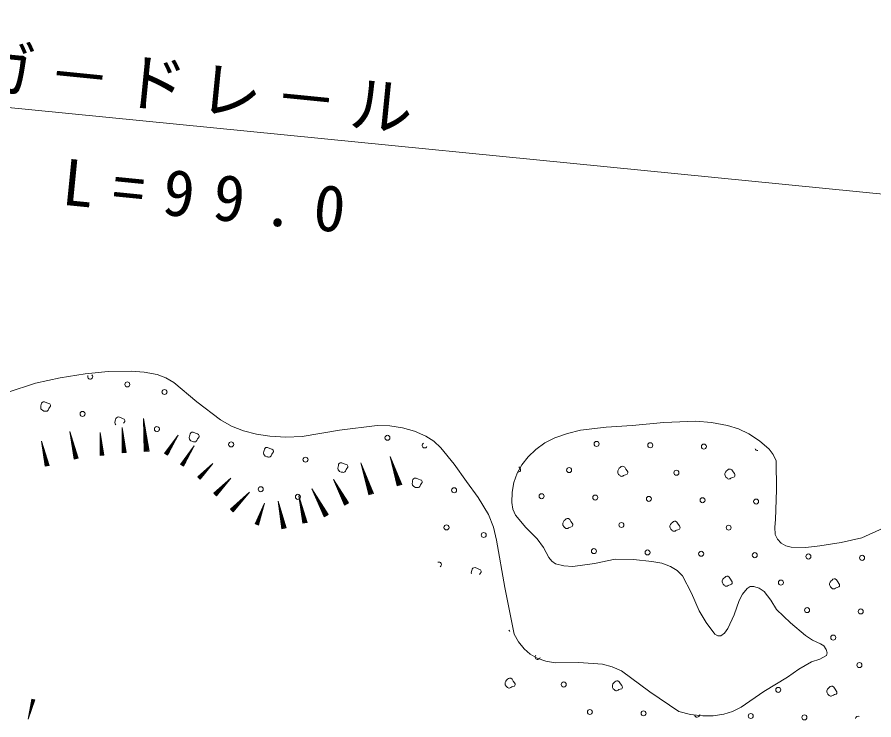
# Model space of a CAD drawing. Units: millimetres, scale not verified. Extents: x 40000 to 680000, y -32072 to 380000.
# Drawn here: x 210780 to 244655, y 305314 to 333108 of the extents above; entities that cross this region are included whole.
import ezdxf

# ---------------------------------------------------------------- set-up
doc = ezdxf.new("R2010")
doc.units = ezdxf.units.MM
doc.header["$LTSCALE"] = 1000
doc.layers.add('S-BGD', color=7, linetype='Continuous', lineweight=13)
doc.styles.add('ＭＳ ゴシック', font='')
doc.styles.get('ＭＳ ゴシック').set_extended_font_data('MS Gothic')

msp = doc.modelspace()

# ---------------------------------------------------------------- linework, layer by layer
at = {"layer": 'S-BGD'}
for p, q in [((164266, 334119), (265285, 324091)), ((214375, 319088), (215290, 319110)), ((215290, 319110), (215806, 319072)), ((211502, 318631), (212476, 318847)), ((212476, 318847), (213469, 319006)), ((213469, 319006), (214375, 319088)), ((215806, 319072), (216316, 318974)), ((216316, 318974), (216656, 318841)), ((216656, 318841), (216971, 318653)), ((210389, 318263), (211502, 318631)), ((216971, 318653), (217880, 317892)), ((211713, 317738), (211725, 317786)), ((211725, 317786), (211738, 317836)), ((211738, 317836), (211765, 317869)), ((211765, 317869), (211803, 317895)), ((211803, 317895), (211867, 317897)), ((211867, 317897), (211953, 317858)), ((211953, 317858), (212028, 317830)), ((212028, 317830), (212070, 317812)), ((212070, 317812), (212090, 317788)), ((212090, 317788), (212104, 317758)), ((212104, 317758), (212104, 317720)), ((217880, 317892), (218818, 317185)), ((211710, 317684), (211713, 317738)), ((211723, 317621), (211710, 317684)), ((211743, 317589), (211723, 317621)), ((211777, 317559), (211743, 317589)), ((211832, 317529), (211777, 317559)), ((211878, 317523), (211832, 317529)), ((211908, 317520), (211878, 317523)), ((211935, 317518), (211908, 317520)), ((211962, 317524), (211935, 317518)), ((211979, 317539), (211962, 317524)), ((212003, 317566), (211979, 317539)), ((212016, 317599), (212003, 317566)), ((212034, 317631), (212016, 317599)), ((212062, 317670), (212034, 317631)), ((212104, 317720), (212062, 317670)), ((214649, 317080), (214652, 317135)), ((214661, 317017), (214649, 317080)), ((214652, 317135), (214664, 317182)), ((214664, 317182), (214676, 317232)), ((214676, 317232), (214703, 317266)), ((214703, 317266), (214742, 317291)), ((214742, 317291), (214805, 317293)), ((214805, 317293), (214892, 317254)), ((214892, 317254), (214967, 317226)), ((214967, 317226), (215009, 317208)), ((215042, 317116), (215000, 317066)), ((215009, 317208), (215028, 317184)), ((215028, 317184), (215043, 317154)), ((215043, 317154), (215042, 317116)), ((215997, 315944), (215782, 317230)), ((215782, 317230), (215796, 315926)), ((215894, 315958), (215793, 317104)), ((218818, 317185), (219260, 316937)), ((236350, 317074), (237611, 317130)), ((237611, 317130), (238239, 317072)), ((214679, 316989), (214661, 317017)), ((215091, 315893), (214926, 316883)), ((214926, 316883), (214937, 315880)), ((215013, 315904), (214935, 316786)), ((215000, 317066), (214984, 317043)), ((215793, 316807), (215868, 315955)), ((215845, 316811), (215920, 315960)), ((219260, 316937), (219729, 316744)), ((219729, 316744), (220239, 316609)), ((222056, 316522), (223529, 316772)), ((223529, 316772), (225012, 316963)), ((225012, 316963), (225520, 316942)), ((225520, 316942), (226019, 316862)), ((226019, 316862), (226487, 316727)), ((232535, 316647), (233053, 316769)), ((233053, 316769), (234071, 316893)), ((234071, 316893), (235094, 316957)), ((235094, 316957), (236350, 317074)), ((238239, 317072), (238871, 316953)), ((238871, 316953), (239302, 316820)), ((239302, 316820), (239707, 316630)), ((213199, 315664), (212867, 316716)), ((212867, 316716), (213033, 315625)), ((213112, 315663), (212892, 316612)), ((214207, 315784), (214058, 316674)), ((214058, 316674), (214068, 315771)), ((214136, 315793), (214066, 316587)), ((214935, 316557), (214993, 315902)), ((214975, 316561), (215033, 315906)), ((215849, 315954), (215800, 316501)), ((215946, 315962), (215898, 316509)), ((217142, 316580), (216611, 315850)), ((216678, 315827), (217096, 316505)), ((216729, 315777), (217142, 316580)), ((217587, 316476), (217591, 316531)), ((217600, 316413), (217587, 316476)), ((217591, 316531), (217603, 316578)), ((217621, 316382), (217600, 316413)), ((217603, 316578), (217615, 316628)), ((217615, 316628), (217642, 316662)), ((217642, 316662), (217681, 316687)), ((217681, 316687), (217744, 316689)), ((217744, 316689), (217830, 316650)), ((217830, 316650), (217905, 316622)), ((217912, 316424), (217893, 316391)), ((217905, 316622), (217947, 316604)), ((217939, 316462), (217912, 316424)), ((217981, 316513), (217939, 316462)), ((217947, 316604), (217967, 316580)), ((217967, 316580), (217982, 316550)), ((217982, 316550), (217981, 316513)), ((220239, 316609), (220772, 316531)), ((220772, 316531), (221410, 316496)), ((221410, 316496), (222056, 316522)), ((226487, 316727), (226936, 316535)), ((226936, 316535), (227252, 316332)), ((231648, 316265), (232036, 316469)), ((232036, 316469), (232535, 316647)), ((239707, 316630), (240127, 316347)), ((212043, 315380), (211741, 316337)), ((211741, 316337), (211892, 315345)), ((211963, 315380), (211763, 316242)), ((212927, 316363), (213090, 315658)), ((213074, 315655), (212969, 316107)), ((212970, 316373), (213133, 315668)), ((213154, 315673), (213049, 316126)), ((214066, 316381), (214118, 315792)), ((214105, 315790), (214071, 316169)), ((214102, 316384), (214154, 315795)), ((214172, 315796), (214138, 316175)), ((214938, 316093), (214955, 315899)), ((214978, 315901), (214940, 316322)), ((215052, 315908), (215015, 316328)), ((215055, 316104), (215072, 315909)), ((215797, 316204), (215820, 315951)), ((215950, 316217), (215972, 315965)), ((216651, 315843), (216851, 316167)), ((216973, 316340), (216663, 315836)), ((217004, 316322), (216694, 315818)), ((216709, 315808), (216908, 316132)), ((217774, 316148), (217243, 315418)), ((217310, 315395), (217728, 316073)), ((217362, 315345), (217774, 316148)), ((217654, 316351), (217621, 316382)), ((217709, 316322), (217654, 316351)), ((217756, 316315), (217709, 316322)), ((217785, 316313), (217756, 316315)), ((217812, 316311), (217785, 316313)), ((217840, 316316), (217812, 316311)), ((217856, 316331), (217840, 316316)), ((217881, 316358), (217856, 316331)), ((217893, 316391), (217881, 316358)), ((220581, 316058), (220619, 316083)), ((220619, 316083), (220682, 316085)), ((220682, 316085), (220769, 316047)), ((227252, 316332), (227533, 316078)), ((227533, 316078), (228064, 315430)), ((231289, 316008), (231648, 316265)), ((240127, 316347), (240511, 316015)), ((211795, 316015), (211944, 315375)), ((211834, 316025), (211983, 315384)), ((211929, 315372), (211834, 315783)), ((212002, 315389), (211907, 315800)), ((213002, 315858), (213050, 315649)), ((213127, 315887), (213176, 315678)), ((214068, 315771), (214207, 315784)), ((214069, 315963), (214085, 315789)), ((214174, 315973), (214190, 315798)), ((214937, 315880), (215091, 315893)), ((215796, 315926), (215997, 315944)), ((216611, 315850), (216729, 315777)), ((216726, 316004), (216634, 315854)), ((216816, 315948), (216724, 315799)), ((217284, 315412), (217483, 315735)), ((217605, 315908), (217295, 315404)), ((217636, 315890), (217326, 315386)), ((220526, 315872), (220529, 315927)), ((220538, 315810), (220526, 315872)), ((220529, 315927), (220541, 315974)), ((220559, 315778), (220538, 315810)), ((220541, 315974), (220554, 316024)), ((220554, 316024), (220581, 316058)), ((220593, 315747), (220559, 315778)), ((220648, 315718), (220593, 315747)), ((220769, 316047), (220844, 316018)), ((220795, 315727), (220778, 315713)), ((220819, 315754), (220795, 315727)), ((220832, 315788), (220819, 315754)), ((220850, 315820), (220832, 315788)), ((220844, 316018), (220886, 316000)), ((220878, 315858), (220850, 315820)), ((220920, 315909), (220878, 315858)), ((220886, 316000), (220905, 315976)), ((220905, 315976), (220920, 315946)), ((220920, 315946), (220920, 315909)), ((225987, 314625), (225525, 315736)), ((225525, 315736), (225811, 314567)), ((230730, 315400), (230984, 315721)), ((230984, 315721), (231289, 316008)), ((240511, 316015), (240677, 315807)), ((240677, 315807), (240791, 315564)), ((211863, 315556), (211907, 315367)), ((211978, 315583), (212022, 315393)), ((213033, 315625), (213199, 315664)), ((217243, 315418), (217362, 315345)), ((217358, 315572), (217266, 315422)), ((217341, 315376), (217540, 315700)), ((217448, 315516), (217356, 315367)), ((218523, 315456), (217923, 314924)), ((217977, 314891), (218469, 315400)), ((218012, 314838), (218523, 315456)), ((220694, 315711), (220648, 315718)), ((220723, 315709), (220694, 315711)), ((220751, 315707), (220723, 315709)), ((220778, 315713), (220751, 315707)), ((223480, 315371), (223492, 315421)), ((223492, 315421), (223519, 315454)), ((223519, 315454), (223558, 315479)), ((223558, 315479), (223621, 315482)), ((223621, 315482), (223708, 315443)), ((223708, 315443), (223783, 315414)), ((223783, 315414), (223824, 315396)), ((223824, 315396), (223844, 315372)), ((224871, 314274), (224370, 315478)), ((224370, 315478), (224680, 314211)), ((225893, 314616), (225561, 315625)), ((228064, 315430), (228545, 314745)), ((230550, 315066), (230730, 315400)), ((240791, 315564), (240811, 314415)), ((211892, 315345), (212043, 315380)), ((217957, 314910), (218192, 315153)), ((218331, 315280), (217966, 314902)), ((218354, 315258), (217989, 314880)), ((218000, 314869), (218235, 315112)), ((223465, 315268), (223468, 315323)), ((223477, 315206), (223465, 315268)), ((223468, 315323), (223480, 315371)), ((223498, 315174), (223477, 315206)), ((223531, 315143), (223498, 315174)), ((223587, 315114), (223531, 315143)), ((223633, 315107), (223587, 315114)), ((223662, 315105), (223633, 315107)), ((223690, 315103), (223662, 315105)), ((223717, 315109), (223690, 315103)), ((223734, 315123), (223717, 315109)), ((223758, 315150), (223734, 315123)), ((223771, 315184), (223758, 315150)), ((223789, 315216), (223771, 315184)), ((223816, 315254), (223789, 315216)), ((223858, 315305), (223816, 315254)), ((223844, 315372), (223859, 315342)), ((223859, 315342), (223858, 315305)), ((224769, 314264), (224410, 315357)), ((224477, 315068), (224744, 314256)), ((224527, 315084), (224793, 314272)), ((225624, 315358), (225870, 314608)), ((225669, 315373), (225915, 314623)), ((225853, 314603), (225694, 315085)), ((225938, 314631), (225780, 315113)), ((230425, 314705), (230550, 315066)), ((230592, 315114), (230575, 315108)), ((230655, 315132), (230592, 315114)), ((230620, 315317), (230655, 315265)), ((230655, 315265), (230679, 315226)), ((230677, 315162), (230655, 315132)), ((230682, 315195), (230677, 315162)), ((230679, 315226), (230682, 315195)), ((234526, 315124), (234527, 315162)), ((234536, 315080), (234526, 315124)), ((234527, 315162), (234552, 315221)), ((234564, 315024), (234536, 315080)), ((234552, 315221), (234586, 315264)), ((234586, 315264), (234623, 315296)), ((234623, 315296), (234662, 315330)), ((234662, 315330), (234703, 315342)), ((234703, 315342), (234749, 315341)), ((234749, 315341), (234802, 315306)), ((234802, 315306), (234851, 315225)), ((234851, 315225), (234897, 315159)), ((234918, 315056), (234896, 315026)), ((234897, 315159), (234921, 315120)), ((234923, 315089), (234918, 315056)), ((234921, 315120), (234923, 315089)), ((238767, 315018), (238768, 315056)), ((238768, 315056), (238793, 315115)), ((238793, 315115), (238828, 315158)), ((238828, 315158), (238864, 315190)), ((238864, 315190), (238903, 315224)), ((238903, 315224), (238945, 315236)), ((238945, 315236), (238991, 315235)), ((238991, 315235), (239044, 315200)), ((239044, 315200), (239093, 315119)), ((239093, 315119), (239138, 315053)), ((239138, 315053), (239162, 315014)), ((217923, 314924), (218012, 314838)), ((218053, 315035), (217944, 314923)), ((218120, 314970), (218012, 314858)), ((219234, 314877), (218558, 314278)), ((218619, 314241), (219173, 314814)), ((218659, 314181), (219234, 314877)), ((223877, 313892), (223286, 314824)), ((223286, 314824), (223727, 313812)), ((223793, 313869), (223337, 314729)), ((224725, 314250), (224554, 314772)), ((224818, 314280), (224647, 314802)), ((225754, 314817), (225827, 314594)), ((225888, 314861), (225961, 314638)), ((226403, 314664), (226406, 314719)), ((226406, 314719), (226418, 314767)), ((226418, 314767), (226431, 314817)), ((226431, 314817), (226458, 314850)), ((226458, 314850), (226496, 314876)), ((226496, 314876), (226560, 314878)), ((226560, 314878), (226646, 314839)), ((226646, 314839), (226721, 314811)), ((226721, 314811), (226763, 314793)), ((226763, 314793), (226783, 314768)), ((226783, 314768), (226797, 314739)), ((226797, 314739), (226797, 314701)), ((228545, 314745), (229008, 314108)), ((230352, 314315), (230425, 314705)), ((234598, 314992), (234564, 315024)), ((234621, 314974), (234598, 314992)), ((234643, 314956), (234621, 314974)), ((234668, 314946), (234643, 314956)), ((234690, 314948), (234668, 314946)), ((234726, 314956), (234690, 314948)), ((234755, 314976), (234726, 314956)), ((234789, 314993), (234755, 314976)), ((234833, 315008), (234789, 314993)), ((234896, 315026), (234833, 315008)), ((238777, 314974), (238767, 315018)), ((238806, 314918), (238777, 314974)), ((238840, 314886), (238806, 314918)), ((238862, 314868), (238840, 314886)), ((238884, 314850), (238862, 314868)), ((238910, 314840), (238884, 314850)), ((238932, 314842), (238910, 314840)), ((238967, 314850), (238932, 314842)), ((238996, 314870), (238967, 314850)), ((239030, 314887), (238996, 314870)), ((239074, 314902), (239030, 314887)), ((239138, 314920), (239074, 314902)), ((239159, 314950), (239138, 314920)), ((239164, 314983), (239159, 314950)), ((239162, 315014), (239164, 314983)), ((218704, 314403), (218582, 314277)), ((218597, 314263), (218861, 314537)), ((219018, 314679), (218607, 314254)), ((219044, 314654), (218632, 314229)), ((218645, 314216), (218910, 314490)), ((223082, 313431), (222438, 314447)), ((222438, 314447), (222918, 313343)), ((223434, 314498), (223773, 313859)), ((223473, 314518), (223812, 313879)), ((224619, 314482), (224698, 314241)), ((224764, 314529), (224843, 314288)), ((225811, 314567), (225987, 314625)), ((226416, 314602), (226403, 314664)), ((226436, 314570), (226416, 314602)), ((226470, 314540), (226436, 314570)), ((226525, 314510), (226470, 314540)), ((226571, 314504), (226525, 314510)), ((226601, 314501), (226571, 314504)), ((226628, 314499), (226601, 314501)), ((226656, 314505), (226628, 314499)), ((226672, 314520), (226656, 314505)), ((226697, 314546), (226672, 314520)), ((226709, 314580), (226697, 314546)), ((226727, 314612), (226709, 314580)), ((226755, 314651), (226727, 314612)), ((226797, 314701), (226755, 314651)), ((240811, 314415), (240770, 313245)), ((218558, 314278), (218659, 314181)), ((218780, 314330), (218658, 314204)), ((219964, 314318), (219213, 313653)), ((219724, 314098), (219267, 313626)), ((219281, 313612), (219896, 314248)), ((219752, 314071), (219296, 313598)), ((219325, 313545), (219964, 314318)), ((222244, 313125), (221924, 314181)), ((221924, 314181), (222077, 313089)), ((222156, 313126), (221947, 314076)), ((222990, 313406), (222492, 314344)), ((222599, 314091), (222969, 313394)), ((222642, 314114), (223011, 313417)), ((223759, 313851), (223541, 314262)), ((223832, 313890), (223614, 314300)), ((223636, 314029), (223737, 313839)), ((223751, 314089), (223851, 313900)), ((224680, 314211), (224871, 314274)), ((229008, 314108), (229424, 313432)), ((230339, 313917), (230352, 314315)), ((219375, 313792), (219240, 313652)), ((219256, 313636), (219550, 313940)), ((219310, 313584), (219604, 313888)), ((219460, 313710), (219324, 313570)), ((220556, 313887), (220186, 313064)), ((220257, 313055), (220526, 313805)), ((220318, 313017), (220556, 313887)), ((221415, 312912), (221096, 313968)), ((221096, 313968), (221249, 312875)), ((221328, 312912), (221119, 313863)), ((221979, 313827), (222135, 313121)), ((222022, 313837), (222178, 313130)), ((222953, 313386), (222715, 313834)), ((223033, 313428), (222795, 313876)), ((223727, 313812), (223877, 313892)), ((230382, 313650), (230339, 313917)), ((219213, 313653), (219325, 313545)), ((220228, 313066), (220356, 313424)), ((220440, 313618), (220240, 313061)), ((220474, 313606), (220274, 313049)), ((220291, 313043), (220420, 313401)), ((221151, 313614), (221306, 312908)), ((221290, 312904), (221190, 313358)), ((221194, 313623), (221349, 312917)), ((221371, 312922), (221271, 313376)), ((222119, 313117), (222019, 313571)), ((222199, 313135), (222099, 313589)), ((222175, 313349), (222221, 313140)), ((222820, 313580), (222929, 313373)), ((222918, 313343), (223082, 313431)), ((222944, 313646), (223054, 313439)), ((229424, 313432), (229609, 312935)), ((230479, 313414), (230382, 313650)), ((230896, 312920), (230479, 313414)), ((220186, 313064), (220318, 313017)), ((220268, 313238), (220209, 313073)), ((220367, 313202), (220308, 313037)), ((221220, 313108), (221266, 312899)), ((221346, 313136), (221392, 312926)), ((222048, 313322), (222094, 313112)), ((222077, 313089), (222244, 313125)), ((232352, 313057), (232353, 313095)), ((232362, 313012), (232352, 313057)), ((232353, 313095), (232378, 313153)), ((232391, 312957), (232362, 313012)), ((232378, 313153), (232413, 313196)), ((232413, 313196), (232449, 313228)), ((232449, 313228), (232488, 313262)), ((232488, 313262), (232530, 313274)), ((232530, 313274), (232576, 313273)), ((232576, 313273), (232629, 313239)), ((232629, 313239), (232678, 313157)), ((232678, 313157), (232723, 313091)), ((232723, 313091), (232747, 313053)), ((232749, 313022), (232745, 312989)), ((232747, 313053), (232749, 313022)), ((236594, 312988), (236620, 313047)), ((236620, 313047), (236654, 313090)), ((236654, 313090), (236691, 313122)), ((236691, 313122), (236730, 313156)), ((236730, 313156), (236771, 313168)), ((236771, 313168), (236817, 313167)), ((236817, 313167), (236870, 313133)), ((236870, 313133), (236919, 313051)), ((236919, 313051), (236964, 312985)), ((240770, 313245), (240733, 312938)), ((221249, 312875), (221415, 312912)), ((229609, 312935), (229736, 312419)), ((231347, 312479), (230896, 312920)), ((232425, 312925), (232391, 312957)), ((232447, 312906), (232425, 312925)), ((232469, 312889), (232447, 312906)), ((232495, 312878), (232469, 312889)), ((232517, 312880), (232495, 312878)), ((232552, 312888), (232517, 312880)), ((232581, 312909), (232552, 312888)), ((232615, 312925), (232581, 312909)), ((232659, 312941), (232615, 312925)), ((232723, 312958), (232659, 312941)), ((232745, 312989), (232723, 312958)), ((236593, 312950), (236594, 312988)), ((236603, 312906), (236593, 312950)), ((236632, 312851), (236603, 312906)), ((236666, 312819), (236632, 312851)), ((236689, 312800), (236666, 312819)), ((236710, 312783), (236689, 312800)), ((236736, 312772), (236710, 312783)), ((236758, 312774), (236736, 312772)), ((236793, 312782), (236758, 312774)), ((236823, 312803), (236793, 312782)), ((236856, 312819), (236823, 312803)), ((236901, 312835), (236856, 312819)), ((236964, 312852), (236901, 312835)), ((236964, 312985), (236988, 312947)), ((236986, 312883), (236964, 312852)), ((236991, 312916), (236986, 312883)), ((236988, 312947), (236991, 312916)), ((240733, 312938), (240759, 312645)), ((244185, 312509), (245028, 312894)), ((229736, 312419), (230057, 310555)), ((231595, 312132), (231347, 312479)), ((240759, 312645), (240842, 312467)), ((240842, 312467), (240985, 312309)), ((243358, 312323), (244185, 312509)), ((231799, 311742), (231595, 312132)), ((240985, 312309), (241173, 312195)), ((241173, 312195), (241385, 312139)), ((241385, 312139), (241960, 312138)), ((241960, 312138), (242525, 312197)), ((242525, 312197), (243358, 312323)), ((231918, 311590), (231799, 311742)), ((234429, 311671), (233603, 311497)), ((235148, 311659), (234429, 311671)), ((235882, 311584), (235148, 311659)), ((228793, 311308), (228831, 311333)), ((228831, 311333), (228894, 311335)), ((228894, 311335), (228981, 311297)), ((232068, 311491), (231918, 311590)), ((232401, 311406), (232068, 311491)), ((232749, 311380), (232401, 311406)), ((233603, 311497), (232749, 311380)), ((236268, 311506), (235882, 311584)), ((236620, 311376), (236268, 311506)), ((236871, 311220), (236620, 311376)), ((228738, 311122), (228741, 311177)), ((228745, 311086), (228738, 311122)), ((228741, 311177), (228753, 311224)), ((228753, 311224), (228766, 311274)), ((228766, 311274), (228793, 311308)), ((228981, 311297), (229056, 311268)), ((229056, 311268), (229098, 311250)), ((229090, 311108), (229062, 311070)), ((229132, 311159), (229090, 311108)), ((229098, 311250), (229117, 311226)), ((229117, 311226), (229132, 311196)), ((229132, 311196), (229132, 311159)), ((237086, 311014), (236871, 311220)), ((237446, 310325), (237086, 311014)), ((238758, 310948), (238797, 310982)), ((238797, 310982), (238839, 310994)), ((238839, 310994), (238885, 310993)), ((238885, 310993), (238938, 310959)), ((238661, 310777), (238662, 310815)), ((238671, 310733), (238661, 310777)), ((238662, 310815), (238687, 310873)), ((238700, 310677), (238671, 310733)), ((238687, 310873), (238722, 310916)), ((238734, 310645), (238700, 310677)), ((238722, 310916), (238758, 310948)), ((238756, 310626), (238734, 310645)), ((238924, 310645), (238890, 310629)), ((238968, 310661), (238924, 310645)), ((238938, 310959), (238987, 310878)), ((239032, 310679), (238968, 310661)), ((238987, 310878), (239032, 310812)), ((239032, 310812), (239056, 310773)), ((239053, 310709), (239032, 310679)), ((239058, 310742), (239053, 310709)), ((239056, 310773), (239058, 310742)), ((242902, 310671), (242903, 310709)), ((242912, 310627), (242902, 310671)), ((242903, 310709), (242929, 310767)), ((242929, 310767), (242963, 310810)), ((242963, 310810), (243000, 310842)), ((243000, 310842), (243039, 310876)), ((243039, 310876), (243080, 310888)), ((243080, 310888), (243126, 310887)), ((243126, 310887), (243179, 310853)), ((243179, 310853), (243228, 310772)), ((243228, 310772), (243273, 310706)), ((243273, 310706), (243297, 310667)), ((243297, 310667), (243300, 310636)), ((230057, 310555), (230437, 308707)), ((237741, 309633), (237446, 310325)), ((238778, 310609), (238756, 310626)), ((238804, 310598), (238778, 310609)), ((238826, 310601), (238804, 310598)), ((238861, 310609), (238826, 310601)), ((238890, 310629), (238861, 310609)), ((239641, 310512), (239455, 310290)), ((239769, 310583), (239641, 310512)), ((239905, 310591), (239769, 310583)), ((240124, 310517), (239905, 310591)), ((240312, 310389), (240124, 310517)), ((240585, 310047), (240312, 310389)), ((242941, 310571), (242912, 310627)), ((242975, 310539), (242941, 310571)), ((242998, 310520), (242975, 310539)), ((243019, 310503), (242998, 310520)), ((243045, 310492), (243019, 310503)), ((243067, 310495), (243045, 310492)), ((243102, 310503), (243067, 310495)), ((243132, 310523), (243102, 310503)), ((243165, 310539), (243132, 310523)), ((243210, 310555), (243165, 310539)), ((243273, 310572), (243210, 310555)), ((243295, 310603), (243273, 310572)), ((243300, 310636), (243295, 310603)), ((239324, 310042), (239134, 309475)), ((239455, 310290), (239324, 310042)), ((240801, 309678), (240585, 310047)), ((238022, 309168), (237741, 309633)), ((241354, 309148), (240801, 309678)), ((239134, 309475), (238886, 308932)), ((238370, 308709), (238022, 309168)), ((241954, 308656), (241354, 309148)), ((230437, 308707), (230603, 308400)), ((238491, 308638), (238370, 308709)), ((238604, 308635), (238491, 308638)), ((238755, 308748), (238604, 308635)), ((238886, 308932), (238755, 308748)), ((242234, 308467), (241954, 308656)), ((230603, 308400), (230825, 308118)), ((242546, 308328), (242234, 308467)), ((242678, 308238), (242546, 308328)), ((230825, 308118), (231065, 307912)), ((242775, 308097), (242678, 308238)), ((242810, 307960), (242775, 308097)), ((242784, 307854), (242810, 307960)), ((231065, 307912), (231343, 307754)), ((231343, 307754), (231685, 307634)), ((231685, 307634), (232053, 307571)), ((241685, 307323), (242187, 307608)), ((242187, 307608), (242522, 307711)), ((242522, 307711), (242784, 307854)), ((232053, 307571), (232988, 307577)), ((232988, 307577), (233925, 307523)), ((233925, 307523), (234310, 307415)), ((234310, 307415), (234680, 307248)), ((241246, 307005), (241685, 307323)), ((230133, 306887), (230170, 306919)), ((230170, 306919), (230209, 306953)), ((230209, 306953), (230250, 306965)), ((230250, 306965), (230296, 306964)), ((230296, 306964), (230349, 306930)), ((230349, 306930), (230398, 306848)), ((234680, 307248), (235799, 306420)), ((240307, 306437), (241246, 307005)), ((230072, 306748), (230073, 306786)), ((230082, 306703), (230072, 306748)), ((230073, 306786), (230099, 306844)), ((230111, 306648), (230082, 306703)), ((230099, 306844), (230133, 306887)), ((230145, 306616), (230111, 306648)), ((230168, 306597), (230145, 306616)), ((230189, 306580), (230168, 306597)), ((230215, 306569), (230189, 306580)), ((230272, 306580), (230237, 306571)), ((230302, 306600), (230272, 306580)), ((230335, 306616), (230302, 306600)), ((230380, 306632), (230335, 306616)), ((230443, 306649), (230380, 306632)), ((230398, 306848), (230443, 306782)), ((230443, 306782), (230467, 306744)), ((230465, 306680), (230443, 306649)), ((230470, 306713), (230465, 306680)), ((230467, 306744), (230470, 306713)), ((234314, 306642), (234315, 306680)), ((234324, 306597), (234314, 306642)), ((234315, 306680), (234340, 306738)), ((234352, 306542), (234324, 306597)), ((234340, 306738), (234374, 306781)), ((234374, 306781), (234411, 306813)), ((234411, 306813), (234450, 306847)), ((234450, 306847), (234491, 306859)), ((234491, 306859), (234537, 306858)), ((234537, 306858), (234590, 306824)), ((234590, 306824), (234639, 306742)), ((234639, 306742), (234685, 306676)), ((234706, 306574), (234684, 306543)), ((234685, 306676), (234709, 306638)), ((234711, 306607), (234706, 306574)), ((234709, 306638), (234711, 306607)), ((242857, 306569), (242894, 306601)), ((242894, 306601), (242933, 306635)), ((242933, 306635), (242974, 306647)), ((242974, 306647), (243020, 306646)), ((243020, 306646), (243073, 306612)), ((243073, 306612), (243122, 306530)), ((230237, 306571), (230215, 306569)), ((234386, 306510), (234352, 306542)), ((234409, 306491), (234386, 306510)), ((234431, 306474), (234409, 306491)), ((234456, 306463), (234431, 306474)), ((234478, 306465), (234456, 306463)), ((234514, 306473), (234478, 306465)), ((234543, 306494), (234514, 306473)), ((234576, 306510), (234543, 306494)), ((234621, 306526), (234576, 306510)), ((234684, 306543), (234621, 306526)), ((235799, 306420), (236940, 305651)), ((239405, 305822), (240307, 306437)), ((242796, 306429), (242797, 306467)), ((242806, 306385), (242796, 306429)), ((242797, 306467), (242823, 306526)), ((242835, 306329), (242806, 306385)), ((242823, 306526), (242857, 306569)), ((242869, 306298), (242835, 306329)), ((242892, 306279), (242869, 306298)), ((242913, 306261), (242892, 306279)), ((242939, 306251), (242913, 306261)), ((242961, 306253), (242939, 306251)), ((242996, 306261), (242961, 306253)), ((243026, 306282), (242996, 306261)), ((243059, 306298), (243026, 306282)), ((243104, 306314), (243059, 306298)), ((243167, 306331), (243104, 306314)), ((243122, 306530), (243167, 306464)), ((243167, 306464), (243191, 306426)), ((243189, 306362), (243167, 306331)), ((243194, 306395), (243189, 306362)), ((243191, 306426), (243194, 306395)), ((211360, 306138), (211219, 305348)), ((211219, 305348), (211480, 306107)), ((211417, 306109), (211239, 305424)), ((211269, 305604), (211401, 306113)), ((211300, 305596), (211432, 306105)), ((211386, 306117), (211301, 305790)), ((211331, 305970), (211370, 306121)), ((211444, 306102), (211359, 305775)), ((211480, 306107), (211360, 306138)), ((211422, 305947), (211461, 306098)), ((236940, 305651), (237408, 305531)), ((238720, 305536), (239070, 305649)), ((239070, 305649), (239405, 305822)), ((237408, 305531), (237895, 305470)), ((237895, 305470), (238303, 305472)), ((238303, 305472), (238720, 305536))]:
    msp.add_line(p, q, dxfattribs=at)
for centre in [(215137, 318584), (216607, 318282), (213366, 317416), (225423, 316470), (219243, 316209), (233691, 316229), (235812, 316176), (237933, 316123), (222182, 315605), (232605, 315195), (236846, 315089), (220411, 314437), (228059, 314397), (221880, 314135), (231518, 314161), (233638, 314108), (235759, 314055), (237880, 314002), (240000, 313949), (227757, 312928), (234672, 313022), (238914, 312916), (229227, 312626), (233585, 311988), (235706, 311935), (237827, 311882), (239947, 311829), (242068, 311776), (244189, 311723), (240981, 310742), (242015, 309655), (244136, 309602), (243049, 308568), (244083, 307481), (232393, 306713), (240875, 306501), (233426, 305626), (235547, 305573), (239788, 305467), (241909, 305414)]:
    msp.add_circle(centre, 99.5, dxfattribs=at)
for centre, start, end in [((213668, 318885), 154.5021, 44.1873), ((216305, 316812), 262.8765, 248.0546), ((226892, 316168), 117.9866, 332.0134), ((240053, 316070), 202.585, 279.3058), ((227455, 311458), 299.6709, 113.4592), ((230325, 308886), 192.8245, 234.5556), ((231359, 307799), 135.1784, 349.5296), ((237668, 305520), 182.9698, 0.2125), ((244030, 305361), 59.7354, 178.4968)]:
    msp.add_arc(centre, 99.5, start, end, dxfattribs=at)

# ---------------------------------------------------------------- texts
at = {"layer": 'S-BGD', "char_height": 1833, "attachment_point": 7, "rotation": 354.3, "style": 'ＭＳ ゴシック'}
for s, insert in [('\\T1.2;ガ－ドレ－ル', (208916, 330189)), ('\\T1.6;L=99.0', (212497, 325666))]:
    msp.add_mtext(s, dxfattribs=dict(at, insert=insert))

doc.saveas('drawing.dxf')
